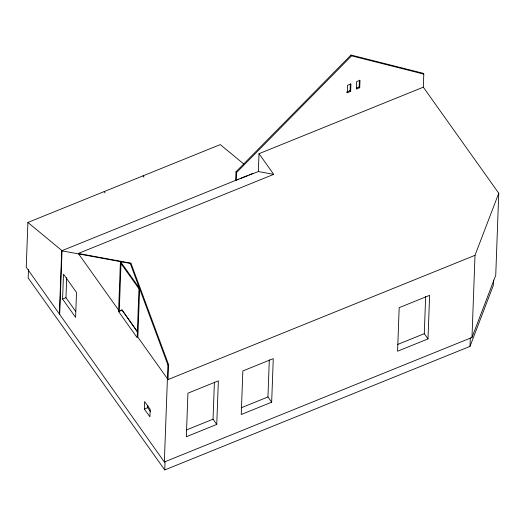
<?xml version="1.0" encoding="UTF-8"?>
<svg xmlns="http://www.w3.org/2000/svg" width="525" height="525" viewBox="0 0 525 525"><rect width="100%" height="100%" fill="white"/><g stroke="black" fill="none" stroke-linecap="round" stroke-linejoin="round"><path stroke-width="0.79" d="M243.646 163.912L220.251 144.592L27.891 222.462L26.25 267.264L164.351 461.987L471.988 337.457L495.738 275.363L498.75 193.226L423.308 87.183L423.787 74.084L423.229 73.303L351.022 55.046L235.974 171.813L235.659 180.377L258.353 171.531L273.715 174.366L259.009 153.687L423.308 87.183M28.475 269.555L28.166 277.974L164.745 469.954L469.993 346.388L493.297 285.462L493.493 280.101M59.358 314.416L61.694 250.793L238.652 179.163M59.699 314.278L62.029 250.661L27.891 222.462M62.587 299.073L63.499 274.181L76.512 292.471L75.6 317.356L62.587 299.073L65.973 297.708L66.708 277.633M120.376 262.658L138.961 288.776L137.163 337.68L118.584 311.561L120.376 262.658L121.052 262.382L139.637 288.501L137.852 337.148L168.033 379.575L475 255.321L498.75 193.226M137.767 332.135L121.971 309.934L119.267 311.03L121.052 262.382M137.76 332.391L121.971 309.934M144.336 409.014L144.611 401.546L150.183 409.382L149.914 416.85L144.336 409.014L147.715 407.649L147.801 405.405M164.351 461.987L167.908 364.954L130.252 263.432L61.694 250.793M164.745 469.954L165.053 461.527M168.033 379.575L168.584 364.678L130.928 263.163L78.317 253.463L119.267 311.03M216.759 424.417L218.354 380.861L187.93 393.179L186.336 436.734L216.759 424.417L213.045 419.193L214.403 382.088M236.237 180.482L236.532 172.594L235.974 171.813M258.353 171.531L259.009 153.687M271.668 402.189L273.269 358.634L242.839 370.945L241.244 414.507L271.668 402.189L267.953 396.966L269.312 359.861M347.274 92.761L347.55 85.293L350.93 83.928L350.654 91.396L347.274 92.761L346.717 91.98M350.654 91.396L350.096 90.608L350.346 83.888M359.723 87.721L359.999 80.253L356.619 81.624L356.344 89.093L359.723 87.721L359.166 86.94L359.415 80.22M428.006 338.907L429.608 295.345L399.177 307.663L397.583 351.218L428.006 338.907L424.292 333.683L425.65 296.579M469.993 346.388L470.302 337.962M471.988 337.457L475 255.321M236.532 172.594L351.579 55.827L423.787 74.084M347.392 91.704L350.096 90.608M356.462 88.036L359.166 86.94M240.155 178.552L247.649 175.521M249.145 174.917L252.893 173.401M78.317 253.463L273.715 174.366M130.252 263.432L130.928 263.163M138.961 288.776L139.637 288.501M118.584 311.561L121.964 310.19M167.908 364.954L168.584 364.678M186.329 430.008L213.045 419.193M241.238 407.781L267.953 396.966M397.576 344.492L424.292 333.683M351.022 55.046L351.579 55.827M143.023 175.855L143.955 177.161M104.147 191.592L105.079 192.898M147.715 407.649L150.504 411.567M65.973 297.708L75.725 311.417"/></g></svg>
